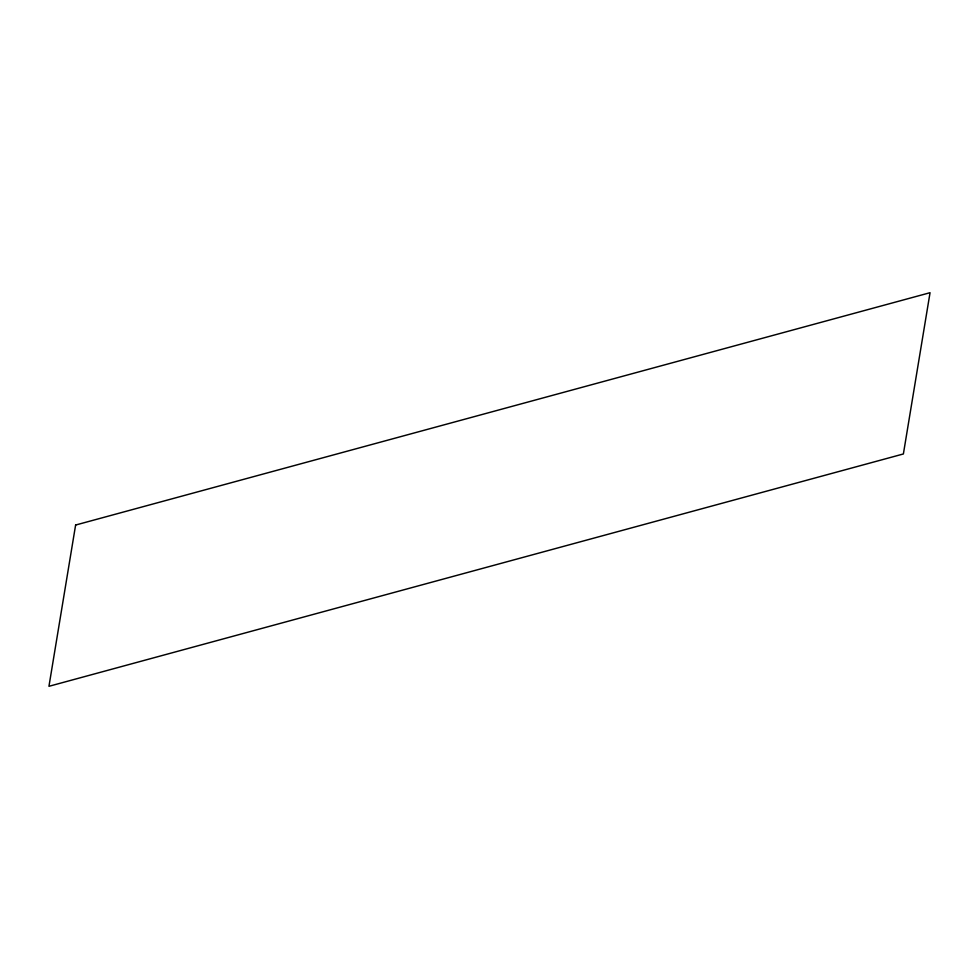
<?xml version="1.0" encoding="UTF-8"?>
<svg xmlns="http://www.w3.org/2000/svg" width="979" height="979" viewBox="0 0 979 979"><rect width="100%" height="100%" fill="white"/><g stroke="black" fill="none" stroke-linecap="round" stroke-linejoin="round"><path stroke-width="1.47" d="M75.616 525.038L48.95 686.303L903.384 453.962L930.05 292.697L75.616 525.038"/></g></svg>
